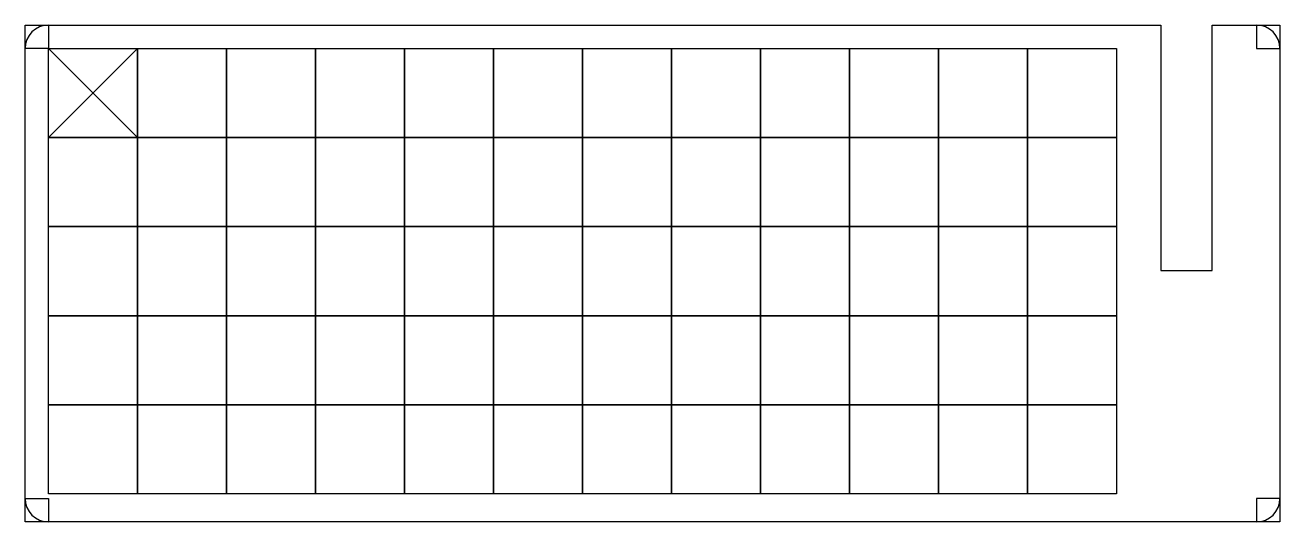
# Model space of a CAD drawing. Header units: millimetres. Extents: x 0 to 269, y -106 to 0.
import ezdxf

# ---------------------------------------------------------------- set-up
doc = ezdxf.new("R2010")
doc.units = ezdxf.units.MM
doc.layers.get('0').update_dxf_attribs({"linetype": 'CONTINUOUS'})

msp = doc.modelspace()

# ---------------------------------------------------------------- linework, layer by layer
for p, q in [((5, 0), (5, -5)), ((263.6, 0), (268.6, 0)), ((268.6, 0), (268.6, -5)), ((5, -5), (0, -5)), ((5, -5), (24.05, -24.05)), ((24.05, -5), (5, -24.05)), ((0, -101.25), (5, -101.25)), ((5, -101.25), (5, -106.25)), ((268.6, -101.25), (263.6, -101.25)), ((263.6, -101.25), (263.6, -106.25))]:
    msp.add_line(p, q)
for points in [[(0, 0), (5, 0), (243.1, 0), (243.1, -52.5), (254.1, -52.5), (254.1, 0), (263.6, 0), (263.6, -5), (268.6, -5), (268.6, -101.25), (268.6, -106.25), (263.6, -106.25), (5, -106.25), (0, -106.25), (0, -101.25), (0, -5)], [(5, -5), (24.05, -5), (24.05, -24.05), (5, -24.05)], [(43.1, -5), (43.1, -24.05), (24.05, -24.05), (24.05, -5)], [(62.15, -5), (62.15, -24.05), (43.1, -24.05), (43.1, -5)], [(81.2, -5), (81.2, -24.05), (62.15, -24.05), (62.15, -5)], [(100.25, -5), (100.25, -24.05), (81.2, -24.05), (81.2, -5)], [(119.3, -5), (119.3, -24.05), (100.25, -24.05), (100.25, -5)], [(138.35, -5), (138.35, -24.05), (119.3, -24.05), (119.3, -5)], [(157.4, -5), (157.4, -24.05), (138.35, -24.05), (138.35, -5)], [(176.45, -5), (176.45, -24.05), (157.4, -24.05), (157.4, -5)], [(195.5, -5), (195.5, -24.05), (176.45, -24.05), (176.45, -5)], [(214.55, -5), (214.55, -24.05), (195.5, -24.05), (195.5, -5)], [(233.6, -5), (233.6, -24.05), (214.55, -24.05), (214.55, -5)], [(24.05, -24.05), (24.05, -43.1), (5, -43.1), (5, -24.05)], [(43.1, -24.05), (43.1, -43.1), (24.05, -43.1), (24.05, -24.05)], [(62.15, -24.05), (62.15, -43.1), (43.1, -43.1), (43.1, -24.05)], [(81.2, -24.05), (81.2, -43.1), (62.15, -43.1), (62.15, -24.05)], [(100.25, -24.05), (100.25, -43.1), (81.2, -43.1), (81.2, -24.05)], [(119.3, -24.05), (119.3, -43.1), (100.25, -43.1), (100.25, -24.05)], [(138.35, -24.05), (138.35, -43.1), (119.3, -43.1), (119.3, -24.05)], [(157.4, -24.05), (157.4, -43.1), (138.35, -43.1), (138.35, -24.05)], [(176.45, -24.05), (176.45, -43.1), (157.4, -43.1), (157.4, -24.05)], [(195.5, -24.05), (195.5, -43.1), (176.45, -43.1), (176.45, -24.05)], [(214.55, -24.05), (214.55, -43.1), (195.5, -43.1), (195.5, -24.05)], [(233.6, -24.05), (233.6, -43.1), (214.55, -43.1), (214.55, -24.05)], [(24.05, -43.1), (24.05, -62.15), (5, -62.15), (5, -43.1)], [(43.1, -43.1), (43.1, -62.15), (24.05, -62.15), (24.05, -43.1)], [(62.15, -43.1), (62.15, -62.15), (43.1, -62.15), (43.1, -43.1)], [(81.2, -43.1), (81.2, -62.15), (62.15, -62.15), (62.15, -43.1)], [(100.25, -43.1), (100.25, -62.15), (81.2, -62.15), (81.2, -43.1)], [(119.3, -43.1), (119.3, -62.15), (100.25, -62.15), (100.25, -43.1)], [(138.35, -43.1), (138.35, -62.15), (119.3, -62.15), (119.3, -43.1)], [(157.4, -43.1), (157.4, -62.15), (138.35, -62.15), (138.35, -43.1)], [(176.45, -43.1), (176.45, -62.15), (157.4, -62.15), (157.4, -43.1)], [(195.5, -43.1), (195.5, -62.15), (176.45, -62.15), (176.45, -43.1)], [(214.55, -43.1), (214.55, -62.15), (195.5, -62.15), (195.5, -43.1)], [(233.6, -43.1), (233.6, -62.15), (214.55, -62.15), (214.55, -43.1)], [(24.05, -62.15), (24.05, -81.2), (5, -81.2), (5, -62.15)], [(43.1, -62.15), (43.1, -81.2), (24.05, -81.2), (24.05, -62.15)], [(62.15, -62.15), (62.15, -81.2), (43.1, -81.2), (43.1, -62.15)], [(81.2, -62.15), (81.2, -81.2), (62.15, -81.2), (62.15, -62.15)], [(100.25, -62.15), (100.25, -81.2), (81.2, -81.2), (81.2, -62.15)], [(119.3, -62.15), (119.3, -81.2), (100.25, -81.2), (100.25, -62.15)], [(138.35, -62.15), (138.35, -81.2), (119.3, -81.2), (119.3, -62.15)], [(157.4, -62.15), (157.4, -81.2), (138.35, -81.2), (138.35, -62.15)], [(176.45, -62.15), (176.45, -81.2), (157.4, -81.2), (157.4, -62.15)], [(195.5, -62.15), (195.5, -81.2), (176.45, -81.2), (176.45, -62.15)], [(214.55, -62.15), (214.55, -81.2), (195.5, -81.2), (195.5, -62.15)], [(233.6, -62.15), (233.6, -81.2), (214.55, -81.2), (214.55, -62.15)], [(24.05, -81.2), (24.05, -100.25), (5, -100.25), (5, -81.2)], [(43.1, -81.2), (43.1, -100.25), (24.05, -100.25), (24.05, -81.2)], [(62.15, -81.2), (62.15, -100.25), (43.1, -100.25), (43.1, -81.2)], [(81.2, -81.2), (81.2, -100.25), (62.15, -100.25), (62.15, -81.2)], [(100.25, -81.2), (100.25, -100.25), (81.2, -100.25), (81.2, -81.2)], [(119.3, -81.2), (119.3, -100.25), (100.25, -100.25), (100.25, -81.2)], [(138.35, -81.2), (138.35, -100.25), (119.3, -100.25), (119.3, -81.2)], [(157.4, -81.2), (157.4, -100.25), (138.35, -100.25), (138.35, -81.2)], [(176.45, -81.2), (176.45, -100.25), (157.4, -100.25), (157.4, -81.2)], [(195.5, -81.2), (195.5, -100.25), (176.45, -100.25), (176.45, -81.2)], [(214.55, -81.2), (214.55, -100.25), (195.5, -100.25), (195.5, -81.2)], [(233.6, -81.2), (233.6, -100.25), (214.55, -100.25), (214.55, -81.2)]]:
    msp.add_lwpolyline(points, close=True)
for centre, start, end in [((5, -5), 90, 180), ((263.6, -5), 0, 90), ((5, -101.25), 180, 270), ((263.6, -101.25), -90, 0)]:
    msp.add_arc(centre, 5, start, end)

doc.saveas('drawing.dxf')
